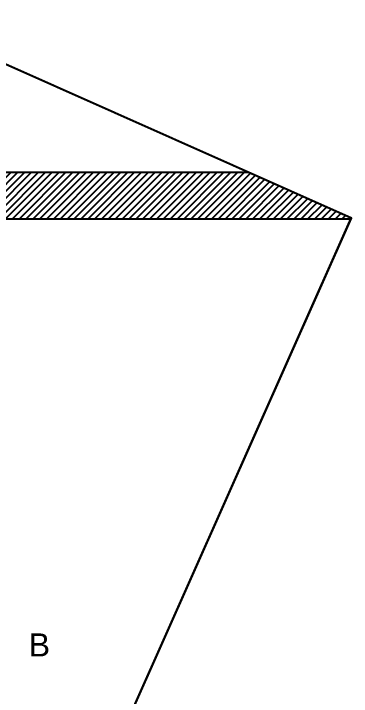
# Model space of a CAD drawing. Header units: inches. Extents: x -173 to 14008, y -3334 to 10368.
# Drawn here: x 13574 to 14008, y -385 to 493 of the extents above; entities that cross this region are included whole.
import ezdxf

# ---------------------------------------------------------------- set-up
doc = ezdxf.new("R2010")
doc.units = ezdxf.units.IN
doc.header["$MEASUREMENT"] = 0
doc.styles.get("Standard").update_dxf_attribs({"font": 'Arial.ttf'})

msp = doc.modelspace()

# ---------------------------------------------------------------- hatches: boundary and pattern name
h = msp.add_hatch()
h.set_pattern_fill('ANSI31', color=0, scale=50)
h.set_pattern_definition([(45, (2779.2294, -12437.6133), (-4.4194174, 4.4194174), [])])
h.paths.add_polyline_path([(13875.46, 289.39), (13144.47, 289.39), (13144.38, 229.57), (13149.49, 229.57), (13149.49, 229.4), (14007.67, 229.4), (14008.1, 230.36)])

# ---------------------------------------------------------------- linework, layer by layer
for p, q in [((13144.47, 289.39), (13875.46, 289.39)), ((13144.38, 229.4), (14007.67, 229.4))]:
    msp.add_line(p, q)
for points in [[(11367.7, -783.69), (13194.92, -1596.86), (14008.1, 230.36), (12180.87, 1043.54)], [(11367.83, -783.39), (13194.92, -1596.86), (14008.4, 230.23), (12181.31, 1043.7)]]:
    msp.add_lwpolyline(points, close=True)

# ---------------------------------------------------------------- texts
msp.add_text('B', height=29.74, rotation=360).set_placement((13593.13, -333.45))

doc.saveas('drawing.dxf')
